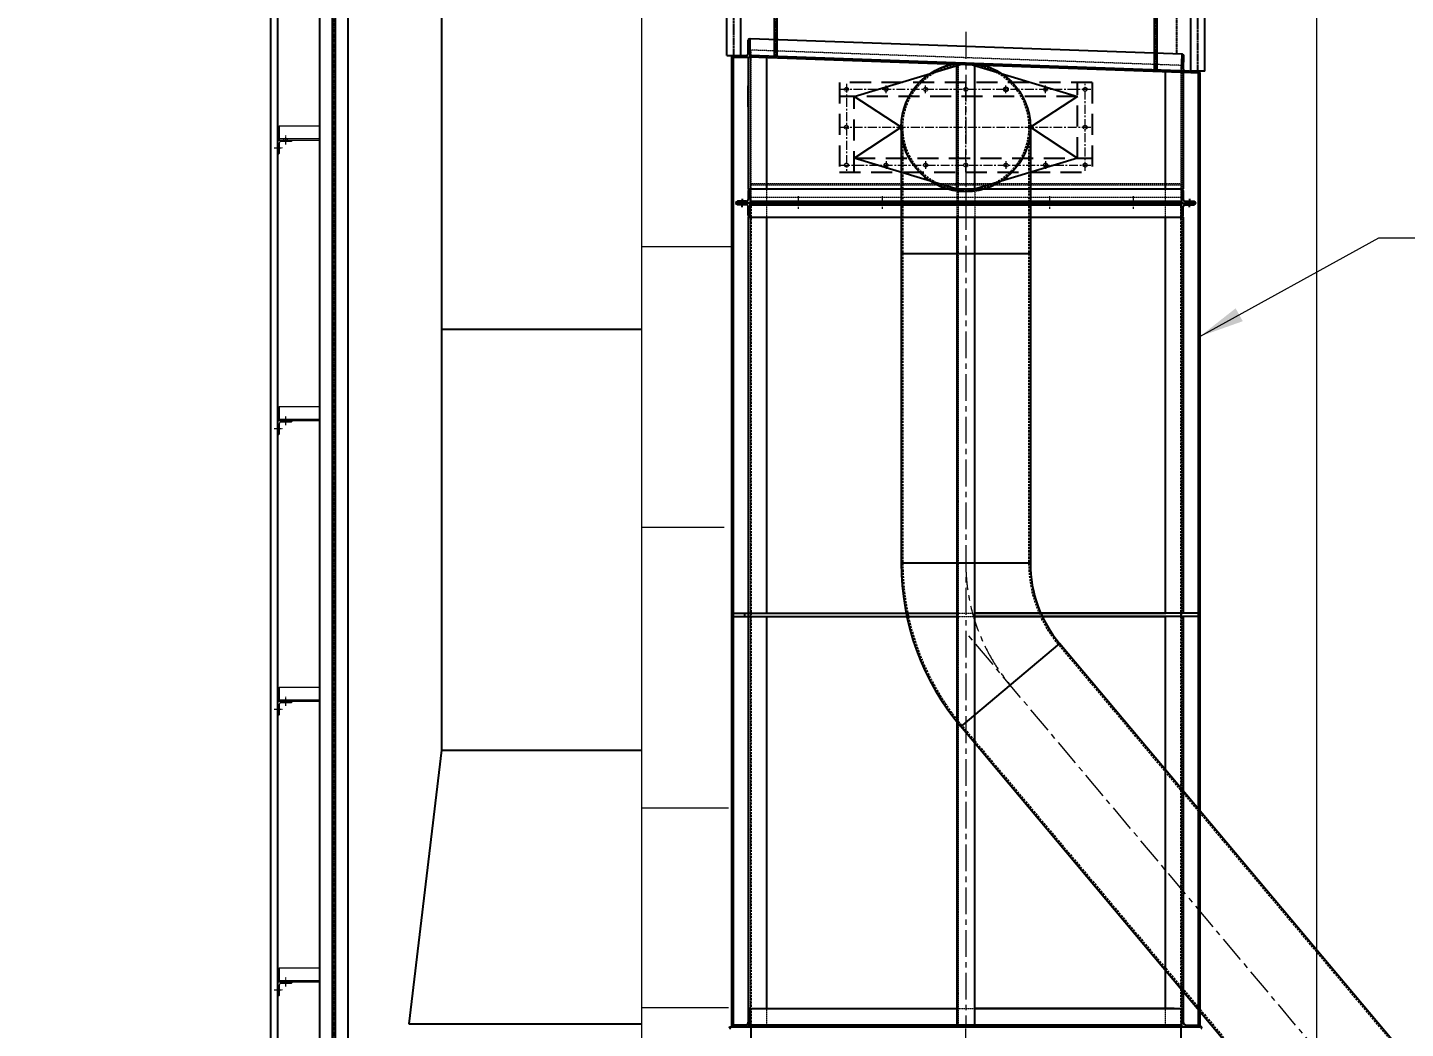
# Model space of a CAD drawing. Header units: millimetres. Extents: x -243837 to -5443, y 40 to 285140.
# Drawn here: x -112601 to -107695, y 118712 to 122278 of the extents above; entities that cross this region are included whole.
import ezdxf

# ---------------------------------------------------------------- set-up
doc = ezdxf.new("R2010")
doc.units = ezdxf.units.MM
for name, pattern in [('1', [2, 1.25, -0.25, 0.25, -0.25]), ('CENTER', [50.8, 31.75, -6.35, 6.35, -6.35]), ('CENTER2', [1.125, 0.75, -0.125, 0.125, -0.125]), ('CONTINOUS', [0]), ('HIDDEN', [0.375, 0.25, -0.125]), ('HIDDEN2', [0.1875, 0.125, -0.0625])]:
    doc.linetypes.add(name, pattern=pattern)
for name, color, linetype, lineweight in [('CEN', 1, 'CENTER', 9), ('Conitnuous', 7, 'Continuous', 25), ('HID', 2, 'HIDDEN', 5), ('kadyan', 143, 'Continuous', 13), ('R-CENTER', 1, 'CENTER2', 5), ('R-OBJECT', 2, 'Continuous', 20)]:
    doc.layers.add(name, color=color, linetype=linetype, lineweight=lineweight)
for name, color, linetype in [('center', 1, 'CENTER2'), ('DWG', 7, 'Continuous'), ('LA', 2, 'Continuous')]:
    doc.layers.add(name, color=color, linetype=linetype)
doc.styles.add('KA', font='romans.shx', dxfattribs={"width": 0.7})
doc.dimstyles.new('rakesh', dxfattribs={"dimscale": 160, "dimtxt": 2.5, "dimasz": 1, "dimexe": 0.8, "dimexo": 0.8, "dimgap": 1, "dimtad": 1, "dimdec": 0, "dimzin": 0, "dimdsep": 46, "dimtxsty": 'KA', "dimblk": 'OBLIQUE', "dimcen": 1.5, "dimclrd": 1, "dimclre": 1, "dimclrt": 2, "dimadec": 0, "dimazin": 0, "dimtfac": 1, "dimtdec": 0, "dimtmove": 0, "dimatfit": 2, "dimfxl": 0, "dimtolj": 1, "dimtzin": 0, "dimlwd": -1, "dimlwe": -1, "dimarcsym": 1})
doc.dimstyles.new('rakesh$0', dxfattribs={"dimscale": 160, "dimtxt": 2.5, "dimasz": 1, "dimexe": 0.8, "dimexo": 0.8, "dimgap": 1, "dimtad": 1, "dimdec": 0, "dimzin": 0, "dimdsep": 46, "dimtxsty": 'KA', "dimblk": 'OBLIQUE', "dimcen": 1.5, "dimclrd": 1, "dimclre": 1, "dimclrt": 2, "dimadec": 0, "dimazin": 0, "dimtfac": 1, "dimtdec": 0, "dimtmove": 0, "dimatfit": 2, "dimfxl": 1, "dimtolj": 1, "dimtzin": 0, "dimlwd": -1, "dimlwe": -1, "dimarcsym": 1})

# ---------------------------------------------------------------- blocks, each defined once
blk = doc.blocks.new('_Oblique')
at = {"color": 0, "linetype": 'ByBlock', "lineweight": -2}
blk.add_line((-0.5, -0.5), (0.5, 0.5), dxfattribs=at)
blk = doc.blocks.new('*D224')
at = {"layer": 'DEFPOINTS', "color": 0, "ltscale": 10, "transparency": 16777216}
for p in [(-106760.2, 129714.9), (-190510.6, 125814.8, -169.4), (-106760.2, 110177.3)]:
    blk.add_point(p, dxfattribs=at)
at = {"layer": 'R-OBJECT', "color": 1, "ltscale": 10, "transparency": 16777216}
for p, q in [((-190510.6, 125942.8), (-190510.6, 129906.9)), ((-106760.2, 110305.3), (-106760.2, 129906.9)), ((-190510.6, 129714.9), (-106760.2, 129714.9))]:
    blk.add_line(p, q, dxfattribs=at)
at = {"layer": 'R-OBJECT', "color": 1, "ltscale": 10, "transparency": 16777216, "xscale": 160, "yscale": 160, "zscale": 160, "rotation": 180}
blk.add_blockref('_Oblique', (-190510.6, 129714.9), dxfattribs=at)
at = {"layer": 'R-OBJECT', "color": 1, "ltscale": 10, "transparency": 16777216, "xscale": 160, "yscale": 160, "zscale": 160}
blk.add_blockref('_Oblique', (-106760.2, 129714.9), dxfattribs=at)
at = {"layer": 'R-OBJECT', "color": 2, "ltscale": 10, "transparency": 16777216, "insert": (-148635.4, 130179.7), "char_height": 400, "attachment_point": 5, "style": 'KA'}
blk.add_mtext('\\A1;83750 (HORIZONTAL PULLEY CRS.)', dxfattribs=at)
blk = doc.blocks.new('*D225')
at = {"layer": 'DEFPOINTS', "color": 0, "ltscale": 10, "transparency": 16777216}
for p in [(-106759.9, 127989.4), (-108009.9, 117114.4, -43.5), (-106759.9, 117114.4)]:
    blk.add_point(p, dxfattribs=at)
at = {"layer": 'R-OBJECT', "color": 1, "ltscale": 10, "transparency": 16777216}
for p, q in [((-108009.9, 117242.4), (-108009.9, 128181.4)), ((-106759.9, 117242.4), (-106759.9, 128181.4)), ((-108009.9, 127989.4), (-106759.9, 127989.4))]:
    blk.add_line(p, q, dxfattribs=at)
at = {"layer": 'R-OBJECT', "color": 1, "ltscale": 10, "transparency": 16777216, "xscale": 160, "yscale": 160, "zscale": 160, "rotation": 180}
blk.add_blockref('_Oblique', (-108009.9, 127989.4), dxfattribs=at)
at = {"layer": 'R-OBJECT', "color": 1, "ltscale": 10, "transparency": 16777216, "xscale": 160, "yscale": 160, "zscale": 160}
blk.add_blockref('_Oblique', (-106759.9, 127989.4), dxfattribs=at)
at = {"layer": 'R-OBJECT', "color": 2, "ltscale": 10, "transparency": 16777216, "insert": (-107384.9, 128349.4), "char_height": 400, "attachment_point": 5, "style": 'KA'}
blk.add_mtext('\\A1;1250', dxfattribs=at)
blk = doc.blocks.new('*D228')
at = {"layer": 'DEFPOINTS', "color": 0, "ltscale": 10, "transparency": 16777216}
for p in [(-191009.9, 127989.4), (-191009.9, 115545.1, -13.1), (-108009.9, 113403.9)]:
    blk.add_point(p, dxfattribs=at)
at = {"layer": 'R-OBJECT', "color": 1, "ltscale": 10, "transparency": 16777216}
for p, q in [((-191009.9, 115673.1), (-191009.9, 128181.4)), ((-108009.9, 113531.9), (-108009.9, 128181.4)), ((-108009.9, 127989.4), (-191009.9, 127989.4))]:
    blk.add_line(p, q, dxfattribs=at)
at = {"layer": 'R-OBJECT', "color": 1, "ltscale": 10, "transparency": 16777216, "xscale": 160, "yscale": 160, "zscale": 160, "rotation": 180}
blk.add_blockref('_Oblique', (-191009.9, 127989.4), dxfattribs=at)
at = {"layer": 'R-OBJECT', "color": 1, "ltscale": 10, "transparency": 16777216, "xscale": 160, "yscale": 160, "zscale": 160}
blk.add_blockref('_Oblique', (-108009.9, 127989.4), dxfattribs=at)
at = {"layer": 'R-OBJECT', "color": 2, "ltscale": 10, "transparency": 16777216, "insert": (-149509.9, 128349.4), "char_height": 400, "attachment_point": 5, "style": 'KA'}
blk.add_mtext('\\A1;83000', dxfattribs=at)
blk = doc.blocks.new('*D267')
at = {"layer": 'DEFPOINTS', "color": 0, "ltscale": 10, "transparency": 16777216}
for p in [(-99129.9, 285140), (-118071.6, 111168.1)]:
    blk.add_point(p, dxfattribs=at)
at = {"layer": 'R-OBJECT', "color": 1, "ltscale": 10, "transparency": 16777216}
blk.add_line((-117727.6, 114327.7), (-118071.6, 111168.1), dxfattribs=at)
at = {"layer": 'R-OBJECT', "color": 1, "ltscale": 10, "transparency": 16777216, "xscale": 160, "yscale": 160, "zscale": 160, "rotation": 263.7862272517605}
blk.add_blockref('_Oblique', (-118071.6, 111168.1), dxfattribs=at)
at = {"layer": 'R-OBJECT', "color": 2, "ltscale": 10, "transparency": 16777216, "insert": (-118199.5, 113319.5), "char_height": 400, "attachment_point": 5, "rotation": 83.7862, "style": 'KA'}
blk.add_mtext('\\A1;R175000', dxfattribs=at)
blk = doc.blocks.new('vbf1')
at = {"color": 7}
for p, q in [((8365832.4, 3701567.6, -6901.4), (8365832.4, 3701615.6, -6901.4)), ((8365837.4, 3701620.6, -6901.4), (8365838.4, 3701620.6, -6901.4)), ((8365838.4, 3701555.6, -6901.4), (8365838.4, 3701620.6, -6901.4)), ((8365773.4, 3701555.6, -6901.4), (8365838.4, 3701555.6, -6901.4)), ((8367375.5, 3701500.8, -6901.4), (8367377.7, 3701565.8, -6901.4)), ((8367378.7, 3701565.7, -6901.4), (8367377.7, 3701565.8, -6901.4)), ((8367381.9, 3701512.6, -6901.4), (8367383.6, 3701560.7, -6901.4)), ((8367440.4, 3701498.6, -6901.4), (8367375.5, 3701500.8, -6901.4)), ((8365832.4, 3701080.6, -6901.4), (8365832.4, 3701047.6, -6901.4)), ((8365838.4, 3701085.6, -6901.4), (8365837.4, 3701085.6, -6901.4)), ((8365838.4, 3701085.6, -6901.4), (8365838.4, 3701035.6, -6901.4)), ((8367375.4, 3701085.6, -6901.4), (8367376.4, 3701085.6, -6901.4)), ((8367375.4, 3701085.6, -6901.4), (8367375.4, 3701035.6, -6901.4)), ((8367381.4, 3701080.6, -6901.4), (8367381.4, 3701047.6, -6901.4)), ((8365788.4, 3701036.6, -6901.4), (8365788.4, 3701035.6, -6901.4)), ((8365838.4, 3701035.6, -6901.4), (8365788.4, 3701035.6, -6901.4)), ((8365838.4, 3701035.6, -6901.4), (8365788.4, 3701035.6, -6901.4)), ((8365788.4, 3701034.6, -6901.4), (8365788.4, 3701035.6, -6901.4)), ((8365826.4, 3701041.6, -6901.4), (8365793.4, 3701041.6, -6901.4)), ((8365826.4, 3701029.6, -6901.4), (8365793.4, 3701029.6, -6901.4)), ((8365832.4, 3700990.6, -6901.4), (8365832.4, 3701023.6, -6901.4)), ((8365838.4, 3700985.6, -6901.4), (8365838.4, 3701035.6, -6901.4)), ((8367375.4, 3700985.6, -6901.4), (8367375.4, 3701035.6, -6901.4)), ((8367375.4, 3701035.6, -6901.4), (8367425.4, 3701035.6, -6901.4)), ((8367375.4, 3701035.6, -6901.4), (8367425.4, 3701035.6, -6901.4)), ((8367381.4, 3700990.6, -6901.4), (8367381.4, 3701023.6, -6901.4)), ((8367387.4, 3701041.6, -6901.4), (8367420.4, 3701041.6, -6901.4)), ((8367387.4, 3701029.6, -6901.4), (8367420.4, 3701029.6, -6901.4)), ((8367425.4, 3701036.6, -6901.4), (8367425.4, 3701035.6, -6901.4)), ((8367425.4, 3701034.6, -6901.4), (8367425.4, 3701035.6, -6901.4)), ((8365838.4, 3700985.6, -6901.4), (8365837.4, 3700985.6, -6901.4)), ((8367375.4, 3700985.6, -6901.4), (8367376.4, 3700985.6, -6901.4)), ((8365838.4, 3698165.6, -6901.4), (8365836.4, 3698165.6, -6901.4)), ((8365838.4, 3698165.6, -6901.4), (8365838.4, 3698100.6, -6901.4)), ((8367375.4, 3698165.6, -6901.4), (8367377.4, 3698165.6, -6901.4)), ((8367375.4, 3698165.6, -6901.4), (8367375.4, 3698100.6, -6901.4)), ((8365832.4, 3698161.6, -6901.4), (8365832.4, 3698116.6, -6901.4)), ((8367381.4, 3698161.6, -6901.4), (8367381.4, 3698116.6, -6901.4)), ((8365765.9, 3698098.3, -6901.4), (8365765.9, 3698100.6, -6901.4)), ((8365765.9, 3698100.6, -6901.4), (8365840.9, 3698100.6, -6901.4)), ((8365773.4, 3698102.6, -6901.4), (8365773.4, 3698100.6, -6901.4)), ((8365838.4, 3698100.6, -6901.4), (8365773.4, 3698100.6, -6901.4)), ((8365822.4, 3698106.6, -6901.4), (8365777.4, 3698106.6, -6901.4)), ((8365840.9, 3698100.6, -6901.4), (8365840.9, 3697950.6, -6901.4)), ((8367447.9, 3698100.6, -6901.4), (8367372.9, 3698100.6, -6901.4)), ((8367372.9, 3698100.6, -6901.4), (8367372.9, 3697950.6, -6901.4)), ((8367375.4, 3698100.6, -6901.4), (8367440.4, 3698100.6, -6901.4)), ((8367391.4, 3698106.6, -6901.4), (8367436.4, 3698106.6, -6901.4)), ((8367440.4, 3698102.6, -6901.4), (8367440.4, 3698100.6, -6901.4)), ((8367447.9, 3698098.3, -6901.4), (8367447.9, 3698100.6, -6901.4))]:
    blk.add_line(p, q, dxfattribs=at)
at = {"ltscale": 0.5}
blk.add_line((8365773.4, 3701555.6, -6901.4), (8365773.4, 3701561.6, -6901.4), dxfattribs=at)
blk.add_line((8365935.4, 3701558.6, -6901.4), (8365925.4, 3701558.6, -6901.4))
at = {"ltscale": 10}
for p, q in [((8366209.4, 3701415.6, -6901.4), (8366606.9, 3701535.6, -6901.4)), ((8366606.9, 3701535.6, -6901.4), (8367004.4, 3701415.6, -6901.4)), ((8366376.9, 3701305.6, -6901.4), (8366209.4, 3701415.6, -6901.4)), ((8367004.4, 3701415.6, -6901.4), (8366836.9, 3701305.6, -6901.4)), ((8366209.4, 3701195.6, -6901.4), (8366376.9, 3701305.6, -6901.4)), ((8366376.9, 3701305.6, -6901.4), (8366376.9, 3699751.9, -6901.4)), ((8366836.9, 3701305.6, -6901.4), (8367004.4, 3701195.6, -6901.4)), ((8366836.9, 3701305.6, -6901.4), (8366836.9, 3699751.9, -6901.4)), ((8366606.9, 3701075.6, -6901.4), (8366209.4, 3701195.6, -6901.4)), ((8367004.4, 3701195.6, -6901.4), (8366606.9, 3701075.6, -6901.4)), ((8366376.9, 3700855.6, -6901.4), (8366836.9, 3700855.6, -6901.4)), ((8366836.9, 3699751.9, -6880.9), (8366376.9, 3699751.9, -6880.9)), ((8366941, 3699465.8, -6880.9), (8366588.7, 3699170.1, -6880.9)), ((8369133.1, 3696853.4, -6880.9), (8366941, 3699465.8, -6880.9)), ((8368780.7, 3696557.7, -6880.9), (8366588.7, 3699170.1, -6880.9))]:
    blk.add_line(p, q, dxfattribs=at)
at = {"color": 3, "linetype": 'HIDDEN', "ltscale": 30}
for p, q in [((8366381.9, 3701305.6, -6901.4), (8366381.9, 3699751.9, -6901.4)), ((8366831.9, 3701305.6, -6901.4), (8366831.9, 3699751.9, -6901.4)), ((8365840.9, 3701025.6, -6901.4), (8365840.9, 3698110.6, -6901.4)), ((8367372.9, 3701025.6, -6901.4), (8367372.9, 3698110.6, -6901.4)), ((8369129.3, 3696850.2, -6880.9), (8366937.2, 3699462.6, -6880.9)), ((8368784.6, 3696560.9, -6880.9), (8366592.5, 3699173.4, -6880.9))]:
    blk.add_line(p, q, dxfattribs=at)
at = {"color": 1, "linetype": '1'}
for p, q in [((8365810.4, 3701049.9, -6901.4), (8365810.4, 3701028.3, -6901.4)), ((8365810.4, 3701021.3, -6901.4), (8365810.4, 3701042.8, -6901.4)), ((8367403.4, 3701049.9, -6901.4), (8367403.4, 3701028.3, -6901.4)), ((8367403.4, 3701021.3, -6901.4), (8367403.4, 3701042.8, -6901.4))]:
    blk.add_line(p, q, dxfattribs=at)
at = {"ltscale": 10}
blk.add_circle((8366606.9, 3701305.6, -6901.4), 230, dxfattribs=at)
at = {"color": 3, "linetype": 'HIDDEN', "ltscale": 30}
blk.add_circle((8366606.9, 3701305.6, -6901.4), 225, dxfattribs=at)
blk.add_circle((8366749.9, 3701440.6, -6901.4), 7)
at = {"color": 7}
for centre, radius, start, end in [((8365837.4, 3701615.6, -6901.4), 5, 90, 180), ((8365826.4, 3701567.6, -6901.4), 6, 270, 0), ((8367378.6, 3701560.7, -6901.4), 5, 358, 88), ((8367387.9, 3701512.4, -6901.4), 6, 178, 268), ((8367435.5, 3701499.7, -6901.4), 5, 358, 88), ((8365837.4, 3701080.6, -6901.4), 5, 90, 180), ((8367376.4, 3701080.6, -6901.4), 5, 0, 90), ((8365793.4, 3701036.6, -6901.4), 5, 90, 180), ((8365793.4, 3701034.6, -6901.4), 5, 180, 270), ((8365826.4, 3701047.6, -6901.4), 6, 270, 0), ((8365826.4, 3701023.6, -6901.4), 6, 0, 90), ((8367387.4, 3701047.6, -6901.4), 6, 180, 270), ((8367387.4, 3701023.6, -6901.4), 6, 90, 180), ((8367420.4, 3701036.6, -6901.4), 5, 0, 90), ((8367420.4, 3701034.6, -6901.4), 5, 270, 0), ((8365837.4, 3700990.6, -6901.4), 5, 180, 270), ((8367376.4, 3700990.6, -6901.4), 5, 270, 0), ((8365836.4, 3698161.6, -6901.4), 4, 90, 180), ((8367377.4, 3698161.6, -6901.4), 4, 0, 90), ((8365822.4, 3698116.6, -6901.4), 10, 270, 0), ((8367391.4, 3698116.6, -6901.4), 10, 180, 270), ((8365769.9, 3698098.3, -6901.4), 4, 180, 265), ((8365777.4, 3698102.6, -6901.4), 4, 90, 180), ((8367436.4, 3698102.6, -6901.4), 4, 0, 90), ((8367443.9, 3698098.3, -6901.4), 4, 275, 0)]:
    blk.add_arc(centre, radius, start, end, dxfattribs=at)
at = {"ltscale": 10}
for radius in [905, 445]:
    blk.add_arc((8367281.9, 3699751.9, -6880.9), radius, 180, 220, dxfattribs=at)
at = {"color": 3, "linetype": 'HIDDEN', "ltscale": 30}
for radius in [900, 450]:
    blk.add_arc((8367281.9, 3699751.9, -6880.9), radius, 180, 220, dxfattribs=at)
at = {"layer": 'CEN', "color": 8, "linetype": 'CONTINOUS'}
for p, q in [((8365452, 3702671.8, -6901.4), (8365452, 3695620.6, -6901.4)), ((8365452, 3700880.6, -6901.4), (8365773.4, 3700880.6, -6901.4)), ((8365452, 3699880.6, -6901.4), (8365746.9, 3699880.6, -6901.4)), ((8365452, 3698880.6, -6901.4), (8365761.9, 3698880.6, -6901.4)), ((8365452, 3698168.8, -6901.4), (8365761.9, 3698168.8, -6901.4))]:
    blk.add_line(p, q, dxfattribs=at)
at = {"layer": 'CEN', "ltscale": 3}
for p, q in [((8366606.9, 3701645.1, -6901.4), (8366606.9, 3698100.6, -6901.4)), ((8368956.9, 3696705.6, -6880.9), (8366606.9, 3699506.2, -6880.9))]:
    blk.add_line(p, q, dxfattribs=at)
at = {"layer": 'CEN'}
for p, q in [((8366181.9, 3701460.6, -6901.4), (8366181.9, 3701150.6, -6901.4)), ((8366322.9, 3701427, -6901.4), (8366322.9, 3701454.2, -6901.4)), ((8366463.9, 3701427, -6901.4), (8366463.9, 3701454.2, -6901.4)), ((8366606.9, 3701145.6, -6901.4), (8366606.9, 3701465.6, -6901.4)), ((8366606.9, 3701427, -6901.4), (8366606.9, 3701454.2, -6901.4)), ((8366749.9, 3701427, -6901.4), (8366749.9, 3701454.2, -6901.4)), ((8366890.9, 3701427, -6901.4), (8366890.9, 3701454.2, -6901.4)), ((8367031.9, 3701150.6, -6901.4), (8367031.9, 3701460.6, -6901.4)), ((8367051.9, 3701440.6, -6901.4), (8366161.9, 3701440.6, -6901.4)), ((8366156.9, 3701305.6, -6901.4), (8367056.9, 3701305.6, -6901.4)), ((8366161.9, 3701170.6, -6901.4), (8367051.9, 3701170.6, -6901.4)), ((8366322.9, 3701184.2, -6901.4), (8366322.9, 3701157, -6901.4)), ((8366463.9, 3701184.2, -6901.4), (8366463.9, 3701157, -6901.4)), ((8366606.9, 3701184.2, -6901.4), (8366606.9, 3701157, -6901.4)), ((8366749.9, 3701184.2, -6901.4), (8366749.9, 3701157, -6901.4)), ((8366890.9, 3701184.2, -6901.4), (8366890.9, 3701157, -6901.4)), ((8366010.4, 3701059.6, -6901.4), (8366010.4, 3701011.6, -6901.4)), ((8366308.7, 3701059.6, -6901.4), (8366308.7, 3701011.6, -6901.4)), ((8366606.9, 3701059.6, -6901.4), (8366606.9, 3701011.6, -6901.4)), ((8366905.2, 3701059.6, -6901.4), (8366905.2, 3701011.6, -6901.4)), ((8367203.4, 3701059.6, -6901.4), (8367203.4, 3701011.6, -6901.4)), ((8367203.4, 3701059.6, -6901.4), (8367203.4, 3701011.6, -6901.4)), ((8366606.9, 3697944.9, -6901.4), (8366606.9, 3698100.6, -6901.4))]:
    blk.add_line(p, q, dxfattribs=at)
at = {"layer": 'CEN', "ltscale": 0.5}
blk.add_line((8366606.9, 3696170.6, -6901.4), (8366606.9, 3698100.6, -6901.4), dxfattribs=at)
at = {"layer": 'CEN', "ltscale": 3}
blk.add_arc((8367281.9, 3699751.9, -6880.9), 675, 180, 220, dxfattribs=at)
at = {"layer": 'DWG', "color": 1, "linetype": 'CENTER', "ltscale": 0.25}
for p, q in [((8365780.4, 3701561.6, -6901.4), (8365780.4, 3702682.6, -6901.4)), ((8367433.4, 3701505.6, -6901.4), (8367433.4, 3702682.6, -6901.4)), ((8365930.4, 3701558.6, -6901.4), (8365930.4, 3702661.6, -6901.4)), ((8367283.4, 3701510.6, -6901.4), (8367283.4, 3702661.6, -6901.4))]:
    blk.add_line(p, q, dxfattribs=at)
at = {"layer": 'DWG'}
for p, q in [((8365925.4, 3701558.6, -6901.4), (8365925.4, 3702644.9, -6901.4)), ((8365935.4, 3701558.6, -6901.4), (8365935.4, 3702644.9, -6901.4)), ((8367278.4, 3701510.6, -6901.4), (8367278.4, 3702644.9, -6901.4)), ((8367288.4, 3701510.6, -6901.4), (8367288.4, 3702644.9, -6901.4)), ((8365755.4, 3701561.6, -6901.4), (8365755.4, 3702623.5, -6901.4)), ((8365805.4, 3701561.6, -6901.4), (8365805.4, 3702623.5, -6901.4)), ((8367408.4, 3701505.6, -6901.4), (8367408.4, 3702623.5, -6901.4)), ((8367458.4, 3701505.6, -6901.4), (8367458.4, 3702623.5, -6901.4)), ((8367377.7, 3701565.7, -6901.4), (8365838.4, 3701620.6, -6901.4)), ((8365755.4, 3701561.6, -6901.4), (8365805.4, 3701561.6, -6901.4)), ((8365773.4, 3701561.6, -6901.4), (8365826.4, 3701561.6, -6901.4)), ((8365773.4, 3698102.6, -6901.4), (8365773.4, 3701555.6, -6901.4)), ((8365779.4, 3698106.6, -6901.4), (8365779.4, 3701551.7, -6901.4)), ((8365832.4, 3701555.6, -6901.4), (8365832.4, 3701085.6, -6901.4)), ((8367372.9, 3701500.9, -6901.4), (8365836.2, 3701555.7, -6901.4)), ((8367435.6, 3701504.7, -6901.4), (8365838.4, 3701561.6, -6901.4)), ((8365897.4, 3701553.5, -6901.4), (8365897.4, 3701085.6, -6901.4)), ((8366574.4, 3701465.6, -6901.4), (8366574.4, 3701531.8, -6901.4)), ((8366639.4, 3701465.6, -6901.4), (8366639.4, 3701534.1, -6901.4)), ((8367288.4, 3701510.6, -6901.4), (8367278.4, 3701510.6, -6901.4)), ((8367316.4, 3701502.9, -6901.4), (8367316.4, 3701085.6, -6901.4)), ((8367381.4, 3701500.6, -6901.4), (8367381.4, 3701085.6, -6901.4)), ((8367458.4, 3701505.6, -6901.4), (8367408.4, 3701505.6, -6901.4)), ((8365832.4, 3701378.6, -6901.4), (8365832.4, 3701453.6, -6901.4)), ((8365832.4, 3701378.6, -6901.4), (8365832.4, 3701453.6, -6901.4)), ((8366574.4, 3701145.6, -6901.4), (8366574.4, 3701465.6, -6901.4)), ((8366639.4, 3701145.6, -6901.4), (8366639.4, 3701465.6, -6901.4)), ((8367434.4, 3701498.8, -6901.4), (8367434.4, 3698106.6, -6901.4)), ((8367440.5, 3701499.6, -6901.4), (8367440.4, 3701498.6, -6901.4)), ((8367440.4, 3701498.6, -6901.4), (8367440.4, 3698102.6, -6901.4)), ((8366574.4, 3701085.6, -6901.4), (8366574.4, 3701145.6, -6901.4)), ((8366639.4, 3701085.6, -6901.4), (8366639.4, 3701145.6, -6901.4)), ((8365832.4, 3701085.6, -6901.4), (8367381.4, 3701085.6, -6901.4)), ((8366199.4, 3701035.6, -6901.4), (8365832.4, 3701035.6, -6901.4)), ((8365838.4, 3701041.6, -6901.4), (8367375.4, 3701041.6, -6901.4)), ((8365838.4, 3701029.6, -6901.4), (8367375.4, 3701029.6, -6901.4)), ((8367381.4, 3701035.6, -6901.4), (8366199.4, 3701035.6, -6901.4)), ((8365832.4, 3700985.6, -6901.4), (8365832.4, 3698100.6, -6901.4)), ((8365832.4, 3700985.6, -6901.4), (8367381.4, 3700985.6, -6901.4)), ((8365897.4, 3700985.6, -6901.4), (8365897.4, 3699574.1, -6901.4)), ((8367316.4, 3700985.6, -6901.4), (8367316.4, 3699574.1, -6901.4)), ((8367381.4, 3700985.6, -6901.4), (8367381.4, 3699574.1, -6901.4)), ((8365779.4, 3699574.1, -6901.4), (8366574.4, 3699574.1, -6901.4)), ((8365779.4, 3699574.1, -6901.4), (8366574.4, 3699574.1, -6901.4)), ((8365779.4, 3699562.1, -6901.4), (8366574.4, 3699562.1, -6901.4)), ((8365779.4, 3699562.1, -6901.4), (8366574.4, 3699562.1, -6901.4)), ((8365820.2, 3699562.1, -6901.4), (8365820.2, 3699574.1, -6901.4)), ((8365897.4, 3699562.1, -6901.4), (8365897.4, 3698165.6, -6901.4)), ((8367381.4, 3699574.1, -6901.4), (8366639.4, 3699574.1, -6901.4)), ((8366639.4, 3699574.1, -6901.4), (8367319.4, 3699574.1, -6901.4)), ((8367381.4, 3699562.1, -6901.4), (8366639.4, 3699562.1, -6901.4)), ((8366639.4, 3699562.1, -6901.4), (8367319.4, 3699562.1, -6901.4)), ((8367316.4, 3699562.1, -6901.4), (8367316.4, 3698165.6, -6901.4)), ((8367434.4, 3699574.1, -6901.4), (8367381.4, 3699574.1, -6901.4)), ((8367434.4, 3699562.1, -6901.4), (8367381.4, 3699562.1, -6901.4)), ((8367381.4, 3699562.1, -6901.4), (8367381.4, 3698161.6, -6901.4)), ((8367440.4, 3699574.1, -6901.4), (8367440.4, 3699562.1, -6901.4)), ((8365838.4, 3698165.6, -6901.4), (8366574.4, 3698165.6, -6901.4)), ((8366639.4, 3698165.6, -6901.4), (8367139.4, 3698165.6, -6901.4)), ((8366639.4, 3698165.6, -6901.4), (8367375.4, 3698165.6, -6901.4)), ((8366639.4, 3698165.6, -6901.4), (8367170.9, 3698165.6, -6901.4)), ((8367349.4, 3698165.6, -6901.4), (8366639.4, 3698165.6, -6901.4)), ((8367349.4, 3698165.6, -6901.4), (8366921.9, 3698165.6, -6901.4)), ((8365822.9, 3698100.6, -6901.4), (8367390.9, 3698100.6, -6901.4)), ((8365822.9, 3698100.6, -6901.4), (8367390.9, 3698100.6, -6901.4)), ((8365822.9, 3698100.6, -6901.4), (8367390.9, 3698100.6, -6901.4)), ((8365822.9, 3698100.6, -6901.4), (8367390.9, 3698100.6, -6901.4)), ((8367388.4, 3698100.6, -6901.4), (8365825.4, 3698100.6, -6901.4)), ((8367388.4, 3698100.6, -6901.4), (8365825.4, 3698100.6, -6901.4)), ((8367388.4, 3698100.6, -6901.4), (8365825.4, 3698100.6, -6901.4)), ((8367388.4, 3698100.6, -6901.4), (8365825.4, 3698100.6, -6901.4)), ((8367375.4, 3698106.6, -6901.4), (8365838.4, 3698106.6, -6901.4)), ((8367375.4, 3698100.6, -6901.4), (8365838.4, 3698100.6, -6901.4))]:
    blk.add_line(p, q, dxfattribs=at)
at = {"layer": 'DWG', "color": 3, "linetype": 'HIDDEN', "ltscale": 300}
for p, q in [((8367056.9, 3701465.6, -6901.4), (8366156.9, 3701465.6, -6901.4)), ((8366156.9, 3701465.6, -6901.4), (8366156.9, 3701145.6, -6901.4)), ((8367004.4, 3701195.6, -6901.4), (8367004.4, 3701465.6, -6901.4)), ((8367056.9, 3701465.6, -6901.4), (8367056.9, 3701145.6, -6901.4)), ((8367004.4, 3701415.6, -6901.4), (8366156.9, 3701415.6, -6901.4)), ((8366209.4, 3701145.6, -6901.4), (8366209.4, 3701415.6, -6901.4)), ((8366209.4, 3701195.6, -6901.4), (8367056.9, 3701195.6, -6901.4)), ((8366156.9, 3701145.6, -6901.4), (8367056.9, 3701145.6, -6901.4))]:
    blk.add_line(p, q, dxfattribs=at)
at = {"layer": 'DWG', "color": 8}
for p, q in [((8366574.4, 3700985.6, -6901.4), (8366574.4, 3698106.6, -6901.4)), ((8366639.4, 3698106.6, -6901.4), (8366639.4, 3700985.6, -6901.4))]:
    blk.add_line(p, q, dxfattribs=at)
at = {"layer": 'DWG', "ltscale": 0.5}
blk.add_line((8365773.4, 3698167.5, -6901.4), (8365773.4, 3698217.5, -6901.4), dxfattribs=at)
at = {"layer": 'HID'}
for p, q in [((8367376.3, 3701525.8, -6901.4), (8365838.4, 3701580.6, -6901.4)), ((8365838.4, 3701555.6, -6901.4), (8365838.4, 3701035.6, -6901.4)), ((8365840.9, 3701580.5, -6901.4), (8365840.9, 3701045.6, -6901.4)), ((8366580.4, 3701041.6, -6901.4), (8366580.4, 3701532, -6901.4)), ((8367372.9, 3701525.9, -6901.4), (8367372.9, 3701045.6, -6901.4)), ((8367375.4, 3701500.8, -6901.4), (8367375.4, 3701035.6, -6901.4)), ((8365840.9, 3701105.6, -6901.4), (8367372.9, 3701105.6, -6901.4)), ((8367372.9, 3701099.6, -6901.4), (8365840.9, 3701099.6, -6901.4)), ((8365840.9, 3701045.6, -6901.4), (8365838.4, 3701045.6, -6901.4)), ((8365838.4, 3701025.6, -6901.4), (8365838.4, 3698110.6, -6901.4)), ((8365840.9, 3701025.6, -6901.4), (8365838.4, 3701025.6, -6901.4)), ((8367372.9, 3701055.6, -6901.4), (8365840.9, 3701055.6, -6901.4)), ((8367375.4, 3701045.6, -6901.4), (8367372.9, 3701045.6, -6901.4)), ((8367375.4, 3701025.6, -6901.4), (8367372.9, 3701025.6, -6901.4)), ((8367375.4, 3701035.6, -6901.4), (8367375.4, 3698100.6, -6901.4)), ((8365838.4, 3698110.6, -6901.4), (8365840.9, 3698110.6, -6901.4)), ((8367375.4, 3698110.6, -6901.4), (8367372.9, 3698110.6, -6901.4))]:
    blk.add_line(p, q, dxfattribs=at)
at = {"layer": 'HID', "linetype": 'HIDDEN2'}
for p, q in [((8365897.4, 3701087.4, -6901.4), (8365897.4, 3701041.6, -6901.4)), ((8366574.4, 3701085.6, -6901.4), (8366574.4, 3701041.6, -6901.4)), ((8366639.4, 3701085.6, -6901.4), (8366639.4, 3701041.6, -6901.4)), ((8367316.4, 3701085.6, -6901.4), (8367316.4, 3701041.6, -6901.4)), ((8365803.4, 3701041.6, -6901.4), (8365803.4, 3701029.6, -6901.4)), ((8365817.4, 3701041.6, -6901.4), (8365817.4, 3701029.6, -6901.4)), ((8365897.4, 3701029.6, -6901.4), (8365897.4, 3700985.6, -6901.4)), ((8366003.4, 3701041.6, -6901.4), (8366003.4, 3701029.6, -6901.4)), ((8366017.4, 3701041.6, -6901.4), (8366017.4, 3701029.6, -6901.4)), ((8366301.7, 3701041.6, -6901.4), (8366301.7, 3701029.6, -6901.4)), ((8366315.7, 3701041.6, -6901.4), (8366315.7, 3701029.6, -6901.4)), ((8366574.4, 3701029.6, -6901.4), (8366574.4, 3700985.6, -6901.4)), ((8366599.9, 3701041.6, -6901.4), (8366599.9, 3701029.6, -6901.4)), ((8366613.9, 3701041.6, -6901.4), (8366613.9, 3701029.6, -6901.4)), ((8366639.4, 3701029.6, -6901.4), (8366639.4, 3700985.6, -6901.4)), ((8366898.2, 3701041.6, -6901.4), (8366898.2, 3701029.6, -6901.4)), ((8366912.2, 3701041.6, -6901.4), (8366912.2, 3701029.6, -6901.4)), ((8367196.4, 3701041.6, -6901.4), (8367196.4, 3701029.6, -6901.4)), ((8367196.4, 3701041.6, -6901.4), (8367196.4, 3701029.6, -6901.4)), ((8367210.4, 3701041.6, -6901.4), (8367210.4, 3701029.6, -6901.4)), ((8367210.4, 3701041.6, -6901.4), (8367210.4, 3701029.6, -6901.4)), ((8367316.4, 3701029.6, -6901.4), (8367316.4, 3700985.6, -6901.4)), ((8367396.4, 3701041.6, -6901.4), (8367396.4, 3701029.6, -6901.4)), ((8367410.4, 3701041.6, -6901.4), (8367410.4, 3701029.6, -6901.4)), ((8366574.4, 3699574.1, -6901.4), (8366639.4, 3699574.1, -6901.4)), ((8366574.4, 3699562.1, -6901.4), (8366639.4, 3699562.1, -6901.4)), ((8365897.4, 3698165.6, -6901.4), (8365897.4, 3698100.6, -6901.4)), ((8366574.4, 3698165.6, -6901.4), (8366639.4, 3698165.6, -6901.4)), ((8367316.4, 3698165.6, -6901.4), (8367316.4, 3698106.6, -6901.4))]:
    blk.add_line(p, q, dxfattribs=at)
at = {"layer": 'HID', "color": 8}
blk.add_line((8366580.4, 3698106.6, -6901.4), (8366580.4, 3701029.6, -6901.4), dxfattribs=at)
at = {"layer": 'HID'}
for centre in [(8366181.9, 3701440.6, -6901.4), (8366322.9, 3701440.6, -6901.4), (8366463.9, 3701440.6, -6901.4), (8366606.9, 3701440.6, -6901.4), (8366890.9, 3701440.6, -6901.4), (8367031.9, 3701440.6, -6901.4), (8366181.9, 3701305.6, -6901.4), (8367031.9, 3701305.6, -6901.4), (8366181.9, 3701170.6, -6901.4), (8366322.9, 3701170.6, -6901.4), (8366463.9, 3701170.6, -6901.4), (8366606.9, 3701170.6, -6901.4), (8366749.9, 3701170.6, -6901.4), (8367031.9, 3701170.6, -6901.4)]:
    blk.add_circle(centre, 7, dxfattribs=at)
at = {"layer": 'HID', "color": 3, "linetype": 'HIDDEN', "ltscale": 300}
blk.add_circle((8366890.9, 3701170.6, -6901.4), 7, dxfattribs=at)
at = {"layer": 'LA', "color": 8}
for p, q in [((8364739.5, 3702661.8, -6901.4), (8364739.5, 3699085.6, -6901.4)), ((8364739.5, 3700585.6, -6901.4), (8365452, 3700585.6, -6901.4)), ((8364739.5, 3699085.6, -6901.4), (8364623.4, 3698110.6, -6901.4)), ((8364739.5, 3699085.6, -6901.4), (8365452, 3699085.6, -6901.4)), ((8364623.4, 3698110.6, -6901.4), (8365452, 3698110.6, -6901.4))]:
    blk.add_line(p, q, dxfattribs=at)
blk = doc.blocks.new('*D397')
at = {"layer": 'DEFPOINTS', "color": 0, "ltscale": 10, "transparency": 16777216}
for p in [(-99129.9, 285140), (-130317, 112941.4)]:
    blk.add_point(p, dxfattribs=at)
at = {"layer": 'R-OBJECT', "color": 1, "ltscale": 10, "transparency": 16777216}
blk.add_line((-129734.3, 116158.5), (-130317, 112941.4), dxfattribs=at)
at = {"layer": 'R-OBJECT', "color": 1, "ltscale": 10, "transparency": 16777216, "xscale": 160, "yscale": 160, "zscale": 160, "rotation": 259.7343612702829}
blk.add_blockref('_Oblique', (-130317, 112941.4), dxfattribs=at)
at = {"layer": 'R-OBJECT', "color": 2, "ltscale": 10, "transparency": 16777216, "insert": (-130276.3, 115186.1), "char_height": 400, "attachment_point": 5, "rotation": 79.7344, "style": 'KA'}
blk.add_mtext('\\A1;R175000', dxfattribs=at)
blk = doc.blocks.new('A$C2FB84F51')
at = {"color": 7, "linetype": 'ByBlock', "lineweight": 9}
for p, q in [((1243.4, 5688.5, 2.4), (1388.4, 5688.5, 2.4)), ((1243.4, 5688.5, 2.4), (1243.4, 5638.5, 2.4)), ((1243.4, 5643.5, 2.4), (1388.4, 5643.5, 2.4)), ((1243.4, 5638.5, 2.4), (1388.4, 5638.5, 2.4)), ((1243.4, 4688.5, 2.4), (1388.4, 4688.5, 2.4)), ((1243.4, 4688.5, 2.4), (1243.4, 4638.5, 2.4)), ((1243.4, 4643.5, 2.4), (1388.4, 4643.5, 2.4)), ((1243.4, 4638.5, 2.4), (1388.4, 4638.5, 2.4)), ((1243.4, 3688.5, 2.4), (1388.4, 3688.5, 2.4)), ((1243.4, 3688.5, 2.4), (1243.4, 3638.5, 2.4)), ((1243.4, 3688.5, 2.4), (1388.4, 3688.5, 2.4)), ((1243.4, 3688.5, 2.4), (1243.4, 3638.5, 2.4)), ((1243.4, 3643.5, 2.4), (1388.4, 3643.5, 2.4)), ((1243.4, 3643.5, 2.4), (1388.4, 3643.5, 2.4)), ((1243.4, 3638.5, 2.4), (1388.4, 3638.5, 2.4)), ((1243.4, 3638.5, 2.4), (1388.4, 3638.5, 2.4)), ((1243.4, 2688.5, 2.4), (1388.4, 2688.5, 2.4)), ((1243.4, 2688.5, 2.4), (1243.4, 2638.5, 2.4)), ((1243.4, 2688.5, 2.4), (1388.4, 2688.5, 2.4)), ((1243.4, 2688.5, 2.4), (1243.4, 2638.5, 2.4)), ((1243.4, 2643.5, 2.4), (1388.4, 2643.5, 2.4)), ((1243.4, 2643.5, 2.4), (1388.4, 2643.5, 2.4)), ((1243.4, 2638.5, 2.4), (1388.4, 2638.5, 2.4)), ((1243.4, 2638.5, 2.4), (1388.4, 2638.5, 2.4))]:
    blk.add_line(p, q, dxfattribs=at)
at = {"color": 7, "linetype": 'ByBlock', "lineweight": 9, "elevation": 2.4}
for points in [[(1238.4, 5638.5), (1288.4, 5638.5), (1288.4, 5636.5, -0.414214), (1285.4, 5633.5), (1249.4, 5633.5, 0.414214), (1243.4, 5627.5), (1243.4, 5591.5, -0.414214), (1240.4, 5588.5), (1238.4, 5588.5)], [(1238.4, 4638.5), (1288.4, 4638.5), (1288.4, 4636.5, -0.414214), (1285.4, 4633.5), (1249.4, 4633.5, 0.414214), (1243.4, 4627.5), (1243.4, 4591.5, -0.414214), (1240.4, 4588.5), (1238.4, 4588.5)], [(1238.4, 3638.5), (1288.4, 3638.5), (1288.4, 3636.5, -0.414214), (1285.4, 3633.5), (1249.4, 3633.5, 0.414214), (1243.4, 3627.5), (1243.4, 3591.5, -0.414214), (1240.4, 3588.5), (1238.4, 3588.5)], [(1238.4, 3638.5), (1288.4, 3638.5), (1288.4, 3636.5, -0.414214), (1285.4, 3633.5), (1249.4, 3633.5, 0.414214), (1243.4, 3627.5), (1243.4, 3591.5, -0.414214), (1240.4, 3588.5), (1238.4, 3588.5)], [(1238.4, 2638.5), (1288.4, 2638.5), (1288.4, 2636.5, -0.414214), (1285.4, 2633.5), (1249.4, 2633.5, 0.414214), (1243.4, 2627.5), (1243.4, 2591.5, -0.414214), (1240.4, 2588.5), (1238.4, 2588.5)], [(1238.4, 2638.5), (1288.4, 2638.5), (1288.4, 2636.5, -0.414214), (1285.4, 2633.5), (1249.4, 2633.5, 0.414214), (1243.4, 2627.5), (1243.4, 2591.5, -0.414214), (1240.4, 2588.5), (1238.4, 2588.5)]]:
    blk.add_lwpolyline(points, format="xyb", close=True, dxfattribs=at)
at = {"layer": 'center'}
blk.add_line((4438.4, 10277.1), (4438.4, 5947.7), dxfattribs=at)
at = {"layer": 'Conitnuous', "color": 6}
for p, q in [((1213.4, 2407.3, 2.4), (1213.4, 8695.6, 141.7)), ((1238.4, 2408, 2.4), (1238.4, 8695.6, 141.7))]:
    blk.add_line(p, q, dxfattribs=at)
at = {"layer": 'Conitnuous'}
for p, q in [((1388.4, 215.9, 1.5), (1388.4, 8677.5, 140.9)), ((1433.4, 215.9, 1.5), (1433.4, 8677.5, 141)), ((1443.4, 215.9, 1.5), (1443.4, 8677.5, 141)), ((1488.4, 215.9, 1.5), (1488.4, 8677.5, 140.9))]:
    blk.add_line(p, q, dxfattribs=at)
at = {"layer": 'kadyan', "color": 1, "linetype": 'CENTER', "lineweight": 9, "ltscale": 0.1}
for p, q in [((1438.4, 8677.6, 137.4), (1438.4, 0, -1.9)), ((1266.4, 5622.5, 2.4), (1266.4, 5654.4, 2.4)), ((1225.6, 5610.5, 2.4), (1256.6, 5610.5, 2.4)), ((1266.4, 4622.5, 2.4), (1266.4, 4654.4, 2.4)), ((1225.6, 4610.5, 2.4), (1256.6, 4610.5, 2.4)), ((1266.4, 3622.5, 2.4), (1266.4, 3654.4, 2.4)), ((1266.4, 3622.5, 2.4), (1266.4, 3654.4, 2.4)), ((1225.6, 3610.5, 2.4), (1256.6, 3610.5, 2.4)), ((1225.6, 3610.5, 2.4), (1256.6, 3610.5, 2.4)), ((1266.4, 2622.5, 2.4), (1266.4, 2654.4, 2.4)), ((1266.4, 2622.5, 2.4), (1266.4, 2654.4, 2.4)), ((1225.6, 2610.5, 2.4), (1256.6, 2610.5, 2.4)), ((1225.6, 2610.5, 2.4), (1256.6, 2610.5, 2.4))]:
    blk.add_line(p, q, dxfattribs=at)
at = {"layer": 'kadyan', "color": 2, "linetype": 'HIDDEN', "lineweight": 9, "ltscale": 0.1}
for p, q in [((1259.4, 5633.5, 2.4), (1259.4, 5643.5, 2.4)), ((1273.4, 5633.5, 2.4), (1273.4, 5643.5, 2.4)), ((1238.4, 5617.5, 2.4), (1243.4, 5617.5, 2.4)), ((1238.4, 5603.5, 2.4), (1243.4, 5603.5, 2.4)), ((1238.4, 4617.5, 2.4), (1243.4, 4617.5, 2.4)), ((1259.4, 4633.5, 2.4), (1259.4, 4643.5, 2.4)), ((1273.4, 4633.5, 2.4), (1273.4, 4643.5, 2.4)), ((1238.4, 4603.5, 2.4), (1243.4, 4603.5, 2.4)), ((1259.4, 3633.5, 2.4), (1259.4, 3643.5, 2.4)), ((1259.4, 3633.5, 2.4), (1259.4, 3643.5, 2.4)), ((1273.4, 3633.5, 2.4), (1273.4, 3643.5, 2.4)), ((1273.4, 3633.5, 2.4), (1273.4, 3643.5, 2.4)), ((1238.4, 3617.5, 2.4), (1243.4, 3617.5, 2.4)), ((1238.4, 3617.5, 2.4), (1243.4, 3617.5, 2.4)), ((1238.4, 3603.5, 2.4), (1243.4, 3603.5, 2.4)), ((1238.4, 3603.5, 2.4), (1243.4, 3603.5, 2.4)), ((1238.4, 2617.5, 2.4), (1243.4, 2617.5, 2.4)), ((1238.4, 2617.5, 2.4), (1243.4, 2617.5, 2.4)), ((1238.4, 2603.5, 2.4), (1243.4, 2603.5, 2.4)), ((1238.4, 2603.5, 2.4), (1243.4, 2603.5, 2.4)), ((1259.4, 2633.5, 2.4), (1259.4, 2643.5, 2.4)), ((1259.4, 2633.5, 2.4), (1259.4, 2643.5, 2.4)), ((1273.4, 2633.5, 2.4), (1273.4, 2643.5, 2.4)), ((1273.4, 2633.5, 2.4), (1273.4, 2643.5, 2.4))]:
    blk.add_line(p, q, dxfattribs=at)
blk = doc.blocks.new('A$C1D572FE8')
at = {"layer": 'R-OBJECT', "ltscale": 10}
blk.add_blockref('A$C2FB84F51', (0, 0), dxfattribs=at)

msp = doc.modelspace()

# ---------------------------------------------------------------- linework, layer by layer
at = {"layer": 'R-CENTER', "linetype": 'CENTER', "ltscale": 20}
msp.add_line((-108009.94, 91546.32, 0), (-108009.94, 124136.54, -43.4), dxfattribs=at)

# ---------------------------------------------------------------- block references
msp.add_blockref('vbf1', (-8475867.09, -3579382.42, 6880.94))
at = {"layer": 'R-OBJECT', "ltscale": 10}
msp.add_blockref('A$C1D572FE8', (-112948.6, 116239.15, 10.58), dxfattribs=at)

# ---------------------------------------------------------------- dimensions: what is measured, and where the dimension line sits
for mpoint, picture, middle in [((-130316.98, 112941.4), '*D397', (-129922.05, 115121.99)), ((-118071.56, 111168.15), '*D267', (-117841.57, 113280.56))]:
    dim = msp.add_radius_dim(center=(-99129.86, 285140.02), mpoint=mpoint, dimstyle='rakesh', override={"dimexe": 1.2, "dimatfit": 3, "dimfxl": 0.18}, dxfattribs=at)
    dim.commit()
    dim.dimension.update_dxf_attribs({"geometry": picture, "text_midpoint": middle, "dimtype": 164})
dim = msp.add_linear_dim(base=(-106760.16, 129714.92), p1=(-190510.55, 125814.78, -169.38), p2=(-106760.16, 110177.28), text='<> (HORIZONTAL PULLEY CRS.)', dimstyle='rakesh', override={"dimexe": 1.2, "dimfxl": 0.18}, dxfattribs=at)
dim.commit()
dim.dimension.update_dxf_attribs({"geometry": '*D224', "text_midpoint": (-148635.36, 130179.68)})
dim = msp.add_linear_dim(base=(-191009.94, 127989.44), p1=(-108009.94, 113403.92), p2=(-191009.94, 115545.14, -13.06), dimstyle='rakesh$0', override={"dimexe": 1.2, "dimfxl": 0.18}, dxfattribs=at)
dim.commit()
dim.dimension.update_dxf_attribs({"geometry": '*D228', "text_midpoint": (-149509.94, 128349.44)})
dim = msp.add_linear_dim(base=(-106759.94, 127989.44), p1=(-108009.94, 117114.44, -43.46), p2=(-106759.94, 117114.44), dimstyle='rakesh', override={"dimexe": 1.2, "dimfxl": 0.18}, dxfattribs=at)
dim.commit()
dim.dimension.update_dxf_attribs({"geometry": '*D225', "text_midpoint": (-107384.94, 127989.44), "dimtype": 160})

# ---------------------------------------------------------------- leaders
at = {"layer": 'R-OBJECT', "ltscale": 10, "annotation_type": 0, "has_hookline": 1, "hookline_direction": 0, "text_width": 1840}
msp.add_leader([(-108426.66, 121177.66, -20.5), (-107789.2, 121529.5, -20.5), (-107629.2, 121529.5, -20.5)], dimstyle='rakesh', override={"dimexe": 1.2, "dimgap": 1, "dimtad": 1, "dimatfit": 3, "dimfxl": 0.18}, dxfattribs=at)

doc.saveas('drawing.dxf')
